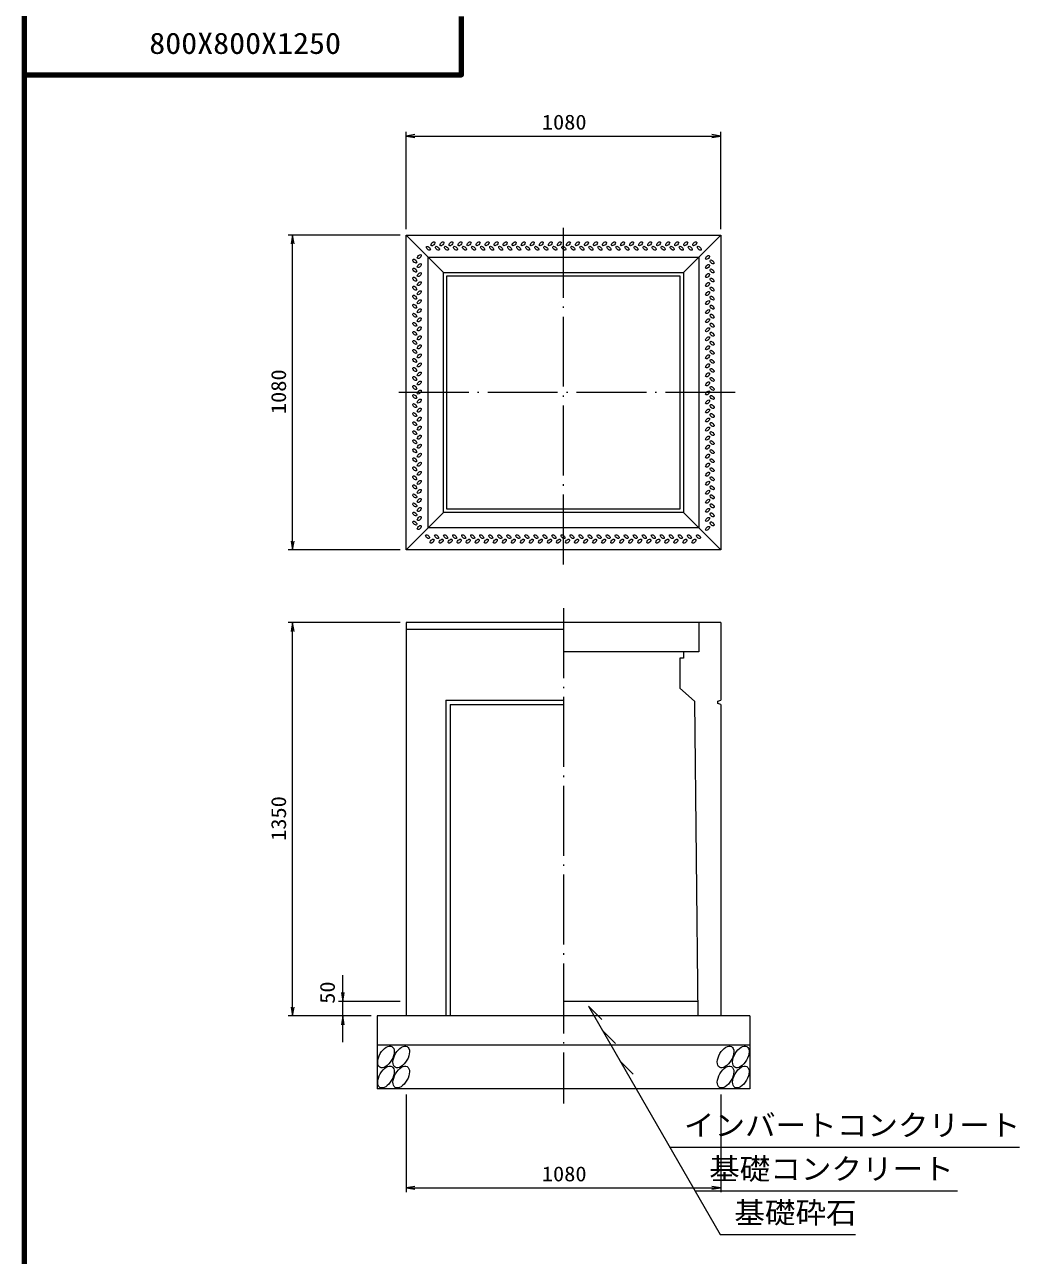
# Model space of a CAD drawing. Units: millimetres, scale not verified. Extents: x -8410 to 41710, y -74801 to 5940.
# Drawn here: x 12110 to 15525, y -62692 to -58467 of the extents above; entities that cross this region are included whole.
import ezdxf
from ezdxf.enums import TextEntityAlignment as Align

# ---------------------------------------------------------------- set-up
doc = ezdxf.new("R2010")
doc.units = ezdxf.units.MM
doc.header["$LTSCALE"] = 20
doc.linetypes.add('LONG_DASHED_DOTTED', pattern=[15.25, 12, -1.5, 0.25, -1.5])
for name, color, linetype, lineweight in [('0-0_グループ[0](0)-D-BMK(0)', 2, 'LONG_DASHED_DOTTED', 13), ('0-1_グループ[0](0)-D-STR(1)', 1, 'Continuous', 13), ('0-2_グループ[0](0)-D-STR-DIM(2)', 7, 'Continuous', 13), ('0-3_グループ[0](0)-D-STR-HTXT(3)', 7, 'Continuous', 13), ('0-5_グループ[0](0)-D-TTL(5)', 2, 'Continuous', 140)]:
    doc.layers.add(name, color=color, linetype=linetype, lineweight=lineweight)
doc.layers.add('0-4_グループ[0](0)-D-STR-TXT(4)', color=7, linetype='Continuous')
doc.layers.add('0-6_グループ[0](0)-D-TTL-TXT(6)', color=7, linetype='Continuous')
doc.styles.add('ＭＳ ゴシック', font='')
doc.styles.get('ＭＳ ゴシック').set_extended_font_data('MS Gothic')

msp = doc.modelspace()

# ---------------------------------------------------------------- linework, layer by layer
at = {"layer": '0-0_グループ[0](0)-D-BMK(0)'}
for p, q in [((13960, -60320), (13960, -59140)), ((14550, -59730), (13370, -59730)), ((13960, -60470), (13960, -62170))]:
    msp.add_line(p, q, dxfattribs=at)
at = {"layer": '0-1_グループ[0](0)-D-STR(1)'}
for p, q in [((13420, -59190), (14500, -59190)), ((13420, -60270), (13420, -59190)), ((13548, -59318), (13420, -59190)), ((14372, -59318), (14500, -59190)), ((14500, -59190), (14500, -60270)), ((13495, -59265), (14425, -59265)), ((13495, -60195), (13495, -59265)), ((14425, -59265), (14425, -60195)), ((13548, -59318), (14372, -59318)), ((13548, -60142), (13548, -59318)), ((13560, -59330), (14360, -59330)), ((13560, -60130), (13560, -59330)), ((14360, -59330), (14360, -60130)), ((14372, -59318), (14372, -60142)), ((13420, -60270), (13548, -60142)), ((14372, -60142), (13548, -60142)), ((14360, -60130), (13560, -60130)), ((14372, -60142), (14500, -60270)), ((14425, -60195), (13495, -60195)), ((14500, -60270), (13420, -60270)), ((14500, -60520), (13420, -60520)), ((13420, -60520), (13420, -61870)), ((14425, -60520), (14425, -60620)), ((14500, -60520), (14500, -60786.5)), ((13960, -60543.3), (13420, -60543.3)), ((14425, -60620), (13960, -60620)), ((14360, -60642), (14360, -60745)), ((14360, -60745), (14410, -60790)), ((13556.5, -60786.5), (13556.5, -61870)), ((13556.5, -60786.5), (13960, -60786.5)), ((14490, -60790), (14500, -60786.5)), ((13571.5, -60801.5), (13571.5, -61870)), ((13571.5, -60801.5), (13960, -60801.5)), ((14410, -60790), (14421.7, -61870)), ((14500, -60801.5), (14500, -61870)), ((14421.16, -61820), (13960, -61820)), ((14600, -61870), (13320, -61870)), ((13320, -61870), (13320, -62120)), ((14600, -61870), (14600, -62120)), ((14600, -61970), (13320, -61970)), ((14600, -62120), (13320, -62120))]:
    msp.add_line(p, q, dxfattribs=at)
for points in [[(14372, -60620), (14372, -60642), (14360, -60642)], [(14500, -60801.5), (14490, -60798), (14490, -60790)]]:
    msp.add_lwpolyline(points, dxfattribs=at)
for centre, major_axis, ratio in [((13511.89, -59219.64), (-6.01, -6.01), 0.529412), ((13542.93, -59219.61), (-6.01, -6.01), 0.529412), ((13573.93, -59219.61), (-6.01, -6.01), 0.529412), ((13604.93, -59219.61), (-6.01, -6.01), 0.529412), ((13635.96, -59219.57), (-6.01, -6.01), 0.529412), ((13666.96, -59219.57), (-6.01, -6.01), 0.529412), ((13697.96, -59219.57), (-6.01, -6.01), 0.529412), ((13729, -59219.53), (-6.01, -6.01), 0.529412), ((13760, -59219.53), (-6.01, -6.01), 0.529412), ((13791, -59219.53), (-6.01, -6.01), 0.529412), ((13822, -59219.53), (-6.01, -6.01), 0.529412), ((13853, -59219.53), (-6.01, -6.01), 0.529412), ((13884, -59219.53), (-6.01, -6.01), 0.529412), ((13915, -59219.53), (-6.01, -6.01), 0.529412), ((13946, -59219.53), (-6.01, -6.01), 0.529412), ((13977, -59219.53), (-6.01, -6.01), 0.529412), ((14008, -59219.53), (-6.01, -6.01), 0.529412), ((14039, -59219.53), (-6.01, -6.01), 0.529412), ((14070, -59219.53), (-6.01, -6.01), 0.529412), ((14101, -59219.53), (-6.01, -6.01), 0.529412), ((14132, -59219.53), (-6.01, -6.01), 0.529412), ((14163, -59219.53), (-6.01, -6.01), 0.529412), ((14194, -59219.53), (-6.01, -6.01), 0.529412), ((14225, -59219.53), (-6.01, -6.01), 0.529412), ((14256, -59219.53), (-6.01, -6.01), 0.529412), ((14287, -59219.53), (-6.01, -6.01), 0.529412), ((14318, -59219.53), (-6.01, -6.01), 0.529412), ((14349, -59219.53), (-6.01, -6.01), 0.529412), ((14380, -59219.53), (-6.01, -6.01), 0.529412), ((14411, -59219.53), (-6.01, -6.01), 0.529412), ((13465.03, -59263.5), (6.01, 6.01), 0.529412), ((13496.39, -59235.14), (6.01, -6.01), 0.529412), ((13527.43, -59235.11), (6.01, -6.01), 0.529412), ((13558.43, -59235.11), (6.01, -6.01), 0.529412), ((13589.43, -59235.11), (6.01, -6.01), 0.529412), ((13620.46, -59235.07), (6.01, -6.01), 0.529412), ((13651.46, -59235.07), (6.01, -6.01), 0.529412), ((13682.46, -59235.07), (6.01, -6.01), 0.529412), ((13713.5, -59235.03), (6.01, -6.01), 0.529412), ((13744.5, -59235.03), (6.01, -6.01), 0.529412), ((13775.5, -59235.03), (6.01, -6.01), 0.529412), ((13806.5, -59235.03), (6.01, -6.01), 0.529412), ((13837.5, -59235.03), (6.01, -6.01), 0.529412), ((13868.5, -59235.03), (6.01, -6.01), 0.529412), ((13899.5, -59235.03), (6.01, -6.01), 0.529412), ((13930.5, -59235.03), (6.01, -6.01), 0.529412), ((13961.5, -59235.03), (6.01, -6.01), 0.529412), ((13992.5, -59235.03), (6.01, -6.01), 0.529412), ((14023.5, -59235.03), (6.01, -6.01), 0.529412), ((14054.5, -59235.03), (6.01, -6.01), 0.529412), ((14085.5, -59235.03), (6.01, -6.01), 0.529412), ((14116.5, -59235.03), (6.01, -6.01), 0.529412), ((14147.5, -59235.03), (6.01, -6.01), 0.529412), ((14178.5, -59235.03), (6.01, -6.01), 0.529412), ((14209.5, -59235.03), (6.01, -6.01), 0.529412), ((14240.5, -59235.03), (6.01, -6.01), 0.529412), ((14271.5, -59235.03), (6.01, -6.01), 0.529412), ((14302.5, -59235.03), (6.01, -6.01), 0.529412), ((14333.5, -59235.03), (6.01, -6.01), 0.529412), ((14364.5, -59235.03), (6.01, -6.01), 0.529412), ((14395.5, -59235.03), (6.01, -6.01), 0.529412), ((14426.5, -59235.03), (6.01, -6.01), 0.529412), ((14454.86, -59266.39), (-6.01, -6.01), 0.529412), ((13449.53, -59279), (6.01, -6.01), 0.529412), ((13449.53, -59310), (6.01, -6.01), 0.529412), ((13465.03, -59294.5), (6.01, 6.01), 0.529412), ((14454.89, -59297.43), (-6.01, -6.01), 0.529412), ((14470.36, -59281.89), (-6.01, 6.01), 0.529412), ((14470.39, -59312.93), (-6.01, 6.01), 0.529412), ((13449.53, -59341), (6.01, -6.01), 0.529412), ((13465.03, -59325.5), (6.01, 6.01), 0.529412), ((13465.03, -59356.5), (6.01, 6.01), 0.529412), ((14454.89, -59328.43), (-6.01, -6.01), 0.529412), ((14454.89, -59359.43), (-6.01, -6.01), 0.529412), ((14470.39, -59343.93), (-6.01, 6.01), 0.529412), ((13449.53, -59372), (6.01, -6.01), 0.529412), ((13449.53, -59403), (6.01, -6.01), 0.529412), ((13465.03, -59387.5), (6.01, 6.01), 0.529412), ((14454.93, -59390.46), (-6.01, -6.01), 0.529412), ((14470.39, -59374.93), (-6.01, 6.01), 0.529412), ((13449.53, -59434), (6.01, -6.01), 0.529412), ((13465.03, -59418.5), (6.01, 6.01), 0.529412), ((14454.93, -59421.46), (-6.01, -6.01), 0.529412), ((14470.43, -59405.96), (-6.01, 6.01), 0.529412), ((14470.43, -59436.96), (-6.01, 6.01), 0.529412), ((13449.53, -59465), (6.01, -6.01), 0.529412), ((13465.03, -59449.5), (6.01, 6.01), 0.529412), ((13465.03, -59480.5), (6.01, 6.01), 0.529412), ((14454.93, -59452.46), (-6.01, -6.01), 0.529412), ((14454.97, -59483.5), (-6.01, -6.01), 0.529412), ((14470.43, -59467.96), (-6.01, 6.01), 0.529412), ((13449.53, -59496), (6.01, -6.01), 0.529412), ((13449.53, -59527), (6.01, -6.01), 0.529412), ((13465.03, -59511.5), (6.01, 6.01), 0.529412), ((14454.97, -59514.5), (-6.01, -6.01), 0.529412), ((14470.47, -59499), (-6.01, 6.01), 0.529412), ((13449.53, -59558), (6.01, -6.01), 0.529412), ((13465.03, -59542.5), (6.01, 6.01), 0.529412), ((14454.97, -59545.5), (-6.01, -6.01), 0.529412), ((14470.47, -59530), (-6.01, 6.01), 0.529412), ((14470.47, -59561), (-6.01, 6.01), 0.529412), ((13449.53, -59589), (6.01, -6.01), 0.529412), ((13465.03, -59573.5), (6.01, 6.01), 0.529412), ((13465.03, -59604.5), (6.01, 6.01), 0.529412), ((14454.97, -59576.5), (-6.01, -6.01), 0.529412), ((14454.97, -59607.5), (-6.01, -6.01), 0.529412), ((14470.47, -59592), (-6.01, 6.01), 0.529412), ((13449.53, -59620), (6.01, -6.01), 0.529412), ((13449.53, -59651), (6.01, -6.01), 0.529412), ((13465.03, -59635.5), (6.01, 6.01), 0.529412), ((14454.97, -59638.5), (-6.01, -6.01), 0.529412), ((14470.47, -59623), (-6.01, 6.01), 0.529412), ((14470.47, -59654), (-6.01, 6.01), 0.529412), ((13449.53, -59682), (6.01, -6.01), 0.529412), ((13465.03, -59666.5), (6.01, 6.01), 0.529412), ((13465.03, -59697.5), (6.01, 6.01), 0.529412), ((14454.97, -59669.5), (-6.01, -6.01), 0.529412), ((14470.47, -59685), (-6.01, 6.01), 0.529412), ((13449.53, -59713), (6.01, -6.01), 0.529412), ((13465.03, -59728.5), (6.01, 6.01), 0.529412), ((14454.97, -59700.5), (-6.01, -6.01), 0.529412), ((14454.97, -59731.5), (-6.01, -6.01), 0.529412), ((14470.47, -59716), (-6.01, 6.01), 0.529412), ((13449.53, -59744), (6.01, -6.01), 0.529412), ((13449.53, -59775), (6.01, -6.01), 0.529412), ((13465.03, -59759.5), (6.01, 6.01), 0.529412), ((14454.97, -59762.5), (-6.01, -6.01), 0.529412), ((14470.47, -59747), (-6.01, 6.01), 0.529412), ((14470.47, -59778), (-6.01, 6.01), 0.529412), ((13449.53, -59806), (6.01, -6.01), 0.529412), ((13465.03, -59790.5), (6.01, 6.01), 0.529412), ((13465.03, -59821.5), (6.01, 6.01), 0.529412), ((14454.97, -59793.5), (-6.01, -6.01), 0.529412), ((14454.97, -59824.5), (-6.01, -6.01), 0.529412), ((14470.47, -59809), (-6.01, 6.01), 0.529412), ((13449.53, -59837), (6.01, -6.01), 0.529412), ((13465.03, -59852.5), (6.01, 6.01), 0.529412), ((14454.97, -59855.5), (-6.01, -6.01), 0.529412), ((14470.47, -59840), (-6.01, 6.01), 0.529412), ((13449.53, -59868), (6.01, -6.01), 0.529412), ((13449.53, -59899), (6.01, -6.01), 0.529412), ((13465.03, -59883.5), (6.01, 6.01), 0.529412), ((14454.97, -59886.5), (-6.01, -6.01), 0.529412), ((14470.47, -59871), (-6.01, 6.01), 0.529412), ((14470.47, -59902), (-6.01, 6.01), 0.529412), ((13449.53, -59930), (6.01, -6.01), 0.529412), ((13465.03, -59914.5), (6.01, 6.01), 0.529412), ((13465.03, -59945.5), (6.01, 6.01), 0.529412), ((14454.97, -59917.5), (-6.01, -6.01), 0.529412), ((14454.97, -59948.5), (-6.01, -6.01), 0.529412), ((14470.47, -59933), (-6.01, 6.01), 0.529412), ((13449.53, -59961), (6.01, -6.01), 0.529412), ((13449.57, -59992.04), (6.01, -6.01), 0.529412), ((13465.03, -59976.5), (6.01, 6.01), 0.529412), ((14454.97, -59979.5), (-6.01, -6.01), 0.529412), ((14470.47, -59964), (-6.01, 6.01), 0.529412), ((13449.57, -60023.04), (6.01, -6.01), 0.529412), ((13465.07, -60007.54), (6.01, 6.01), 0.529412), ((14454.97, -60010.5), (-6.01, -6.01), 0.529412), ((14470.47, -59995), (-6.01, 6.01), 0.529412), ((14470.47, -60026), (-6.01, 6.01), 0.529412), ((13449.57, -60054.04), (6.01, -6.01), 0.529412), ((13465.07, -60038.54), (6.01, 6.01), 0.529412), ((13465.07, -60069.54), (6.01, 6.01), 0.529412), ((14454.97, -60041.5), (-6.01, -6.01), 0.529412), ((14454.97, -60072.5), (-6.01, -6.01), 0.529412), ((14470.47, -60057), (-6.01, 6.01), 0.529412), ((13449.61, -60085.07), (6.01, -6.01), 0.529412), ((13449.61, -60116.07), (6.01, -6.01), 0.529412), ((13465.11, -60100.57), (6.01, 6.01), 0.529412), ((14454.97, -60103.5), (-6.01, -6.01), 0.529412), ((14470.47, -60088), (-6.01, 6.01), 0.529412), ((14470.47, -60119), (-6.01, 6.01), 0.529412), ((13449.61, -60147.07), (6.01, -6.01), 0.529412), ((13465.11, -60131.57), (6.01, 6.01), 0.529412), ((13465.11, -60162.57), (6.01, 6.01), 0.529412), ((14454.97, -60134.5), (-6.01, -6.01), 0.529412), ((14470.47, -60150), (-6.01, 6.01), 0.529412), ((13449.64, -60178.11), (6.01, -6.01), 0.529412), ((13465.14, -60193.61), (6.01, 6.01), 0.529412), ((14454.97, -60165.5), (-6.01, -6.01), 0.529412), ((14454.97, -60196.5), (-6.01, -6.01), 0.529412), ((14470.47, -60181), (-6.01, 6.01), 0.529412), ((13493.5, -60224.97), (-6.01, 6.01), 0.529412), ((13509, -60240.47), (6.01, 6.01), 0.529412), ((13524.5, -60224.97), (-6.01, 6.01), 0.529412), ((13540, -60240.47), (6.01, 6.01), 0.529412), ((13555.5, -60224.97), (-6.01, 6.01), 0.529412), ((13571, -60240.47), (6.01, 6.01), 0.529412), ((13586.5, -60224.97), (-6.01, 6.01), 0.529412), ((13602, -60240.47), (6.01, 6.01), 0.529412), ((13617.5, -60224.97), (-6.01, 6.01), 0.529412), ((13633, -60240.47), (6.01, 6.01), 0.529412), ((13648.5, -60224.97), (-6.01, 6.01), 0.529412), ((13664, -60240.47), (6.01, 6.01), 0.529412), ((13679.5, -60224.97), (-6.01, 6.01), 0.529412), ((13695, -60240.47), (6.01, 6.01), 0.529412), ((13710.5, -60224.97), (-6.01, 6.01), 0.529412), ((13726, -60240.47), (6.01, 6.01), 0.529412), ((13741.5, -60224.97), (-6.01, 6.01), 0.529412), ((13757, -60240.47), (6.01, 6.01), 0.529412), ((13772.5, -60224.97), (-6.01, 6.01), 0.529412), ((13788, -60240.47), (6.01, 6.01), 0.529412), ((13803.5, -60224.97), (-6.01, 6.01), 0.529412), ((13819, -60240.47), (6.01, 6.01), 0.529412), ((13834.5, -60224.97), (-6.01, 6.01), 0.529412), ((13850, -60240.47), (6.01, 6.01), 0.529412), ((13865.5, -60224.97), (-6.01, 6.01), 0.529412), ((13881, -60240.47), (6.01, 6.01), 0.529412), ((13896.5, -60224.97), (-6.01, 6.01), 0.529412), ((13912, -60240.47), (6.01, 6.01), 0.529412), ((13927.5, -60224.97), (-6.01, 6.01), 0.529412), ((13943, -60240.47), (6.01, 6.01), 0.529412), ((13958.5, -60224.97), (-6.01, 6.01), 0.529412), ((13974, -60240.47), (6.01, 6.01), 0.529412), ((13989.5, -60224.97), (-6.01, 6.01), 0.529412), ((14005, -60240.47), (6.01, 6.01), 0.529412), ((14020.5, -60224.97), (-6.01, 6.01), 0.529412), ((14036, -60240.47), (6.01, 6.01), 0.529412), ((14051.5, -60224.97), (-6.01, 6.01), 0.529412), ((14067, -60240.47), (6.01, 6.01), 0.529412), ((14082.5, -60224.97), (-6.01, 6.01), 0.529412), ((14098, -60240.47), (6.01, 6.01), 0.529412), ((14113.5, -60224.97), (-6.01, 6.01), 0.529412), ((14129, -60240.47), (6.01, 6.01), 0.529412), ((14144.5, -60224.97), (-6.01, 6.01), 0.529412), ((14160, -60240.47), (6.01, 6.01), 0.529412), ((14175.5, -60224.97), (-6.01, 6.01), 0.529412), ((14191, -60240.47), (6.01, 6.01), 0.529412), ((14206.5, -60224.97), (-6.01, 6.01), 0.529412), ((14222.04, -60240.43), (6.01, 6.01), 0.529412), ((14237.54, -60224.93), (-6.01, 6.01), 0.529412), ((14253.04, -60240.43), (6.01, 6.01), 0.529412), ((14268.54, -60224.93), (-6.01, 6.01), 0.529412), ((14284.04, -60240.43), (6.01, 6.01), 0.529412), ((14299.54, -60224.93), (-6.01, 6.01), 0.529412), ((14315.07, -60240.39), (6.01, 6.01), 0.529412), ((14330.57, -60224.89), (-6.01, 6.01), 0.529412), ((14346.07, -60240.39), (6.01, 6.01), 0.529412), ((14361.57, -60224.89), (-6.01, 6.01), 0.529412), ((14377.07, -60240.39), (6.01, 6.01), 0.529412), ((14392.57, -60224.89), (-6.01, 6.01), 0.529412), ((14408.11, -60240.36), (6.01, 6.01), 0.529412), ((14423.61, -60224.86), (-6.01, 6.01), 0.529412), ((13350.65, -62010.5), (-20.62, -35.72), 0.545455), ((13403.15, -62010.5), (-20.62, -35.72), 0.545455), ((14516.65, -62010.5), (-20.62, -35.72), 0.545455), ((14569.15, -62010.5), (-20.62, -35.72), 0.545455), ((13350.65, -62079.5), (-20.62, -35.72), 0.545455), ((13403.15, -62079.5), (-20.62, -35.72), 0.545455), ((14516.65, -62079.5), (-20.62, -35.72), 0.545455), ((14569.15, -62079.5), (-20.62, -35.72), 0.545455)]:
    msp.add_ellipse(centre, major_axis=major_axis, ratio=ratio, dxfattribs=at)
at = {"layer": '0-2_グループ[0](0)-D-STR-DIM(2)'}
for p, q in [((13420, -59170), (13420, -58835)), ((14500, -59170), (14500, -58835)), ((13420, -58850), (14500, -58850)), ((13400, -59190), (13015, -59190)), ((13030, -60270), (13030, -59190)), ((13400, -60270), (13015, -60270)), ((13400, -60520), (13015, -60520)), ((13030, -61870), (13030, -60520)), ((13202.48, -61960), (13202.48, -61730)), ((13202.48, -61820), (13202.48, -61730)), ((13400, -61820), (13187.48, -61820)), ((13300, -61870), (13015, -61870)), ((13300, -61870), (13187.48, -61870)), ((13202.48, -61960), (13202.48, -61870)), ((13420, -62140), (13420, -62475)), ((14500, -62140), (14500, -62475)), ((13420, -62460), (14500, -62460))]:
    msp.add_line(p, q, dxfattribs=at)
for points in [[(13450, -58845), (13420, -58850), (13450, -58855)], [(14470, -58855), (14500, -58850), (14470, -58845)], [(13035, -59220), (13030, -59190), (13025, -59220)], [(13025, -60240), (13030, -60270), (13035, -60240)], [(13035, -60550), (13030, -60520), (13025, -60550)], [(13197.48, -61790), (13202.48, -61820), (13207.48, -61790)], [(13025, -61840), (13030, -61870), (13035, -61840)], [(13207.48, -61900), (13202.48, -61870), (13197.48, -61900)], [(13450, -62455), (13420, -62460), (13450, -62465)], [(14470, -62465), (14500, -62460), (14470, -62455)]]:
    msp.add_lwpolyline(points, dxfattribs=at)
at = {"layer": '0-3_グループ[0](0)-D-STR-HTXT(3)'}
for p, q in [((14045.9, -61836.82), (14498.07, -62620)), ((14045.9, -61836.82), (14091.65, -61882.58)), ((14093.11, -61918.59), (14138.86, -61964.35)), ((14153.78, -62023.68), (14199.53, -62069.43)), ((14324.86, -62320), (15525.46, -62320)), ((14411.47, -62470), (15312.93, -62470)), ((14498.07, -62620), (14962.26, -62620))]:
    msp.add_line(p, q, dxfattribs=at)
at = {"layer": '0-5_グループ[0](0)-D-TTL(5)'}
for p, q in [((12110, -74801.43), (12110, -47940)), ((12110, -58640), (13360, -58640))]:
    msp.add_line(p, q, dxfattribs=at)
msp.add_lwpolyline([(12110, -58640), (13610, -58640), (13610, -58440)], dxfattribs=at)

# ---------------------------------------------------------------- texts
at = {"layer": '0-2_グループ[0](0)-D-STR-DIM(2)', "style": 'ＭＳ ゴシック', "width": 1.1}
for p in [(13885.8, -58843), (13885.8, -62453)]:
    msp.add_text('1080', height=51.32, dxfattribs=at).set_placement(p, align=Align.BOTTOM_LEFT)
for s, p in [('1080', (13023, -59804.2)), ('1350', (13023, -61269.2)), ('50', (13190.47, -61828.3))]:
    msp.add_text(s, height=51.32, rotation=90, dxfattribs=at).set_placement(p, align=Align.BOTTOM_LEFT)
at = {"layer": '0-4_グループ[0](0)-D-STR-TXT(4)', "style": 'ＭＳ ゴシック', "width": 1.05}
for s, p in [('インバートコンクリート', (14373.57, -62303.68)), ('基礎コンクリート', (14460.17, -62453.68)), ('基礎砕石', (14546.77, -62603.68))]:
    msp.add_text(s, height=73.31, dxfattribs=at).set_placement(p, align=Align.BOTTOM_LEFT)
at = {"layer": '0-6_グループ[0](0)-D-TTL-TXT(6)', "style": 'ＭＳ ゴシック', "width": 1.1}
msp.add_text('800X800X1250', height=73.31, dxfattribs=at).set_placement((12538, -58590), align=Align.BOTTOM_LEFT)

doc.saveas('drawing.dxf')
